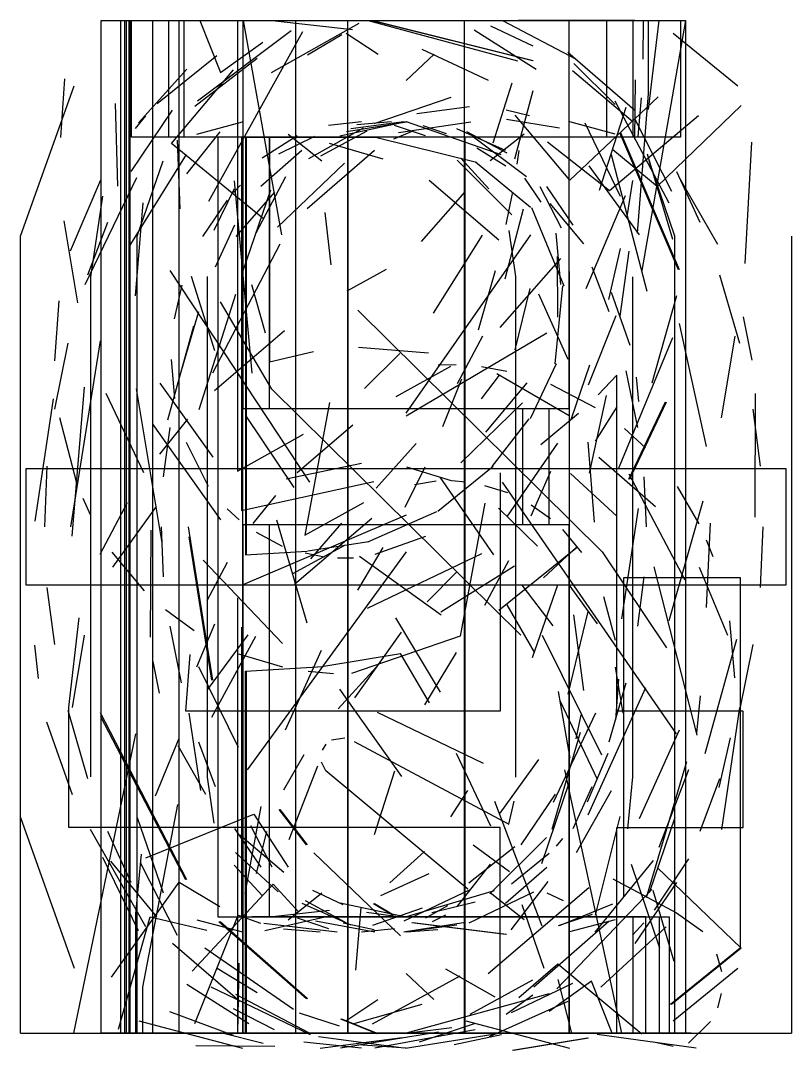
# Model space of a CAD drawing. Header units: metres. Extents: x 0 to 50.3, y 0 to 11.8.
# Drawn here: x 11.55 to 16.04, y 5.79 to 11.79 of the extents above; entities that cross this region are included whole.
import ezdxf

# ---------------------------------------------------------------- set-up
doc = ezdxf.new("R2010")
doc.units = ezdxf.units.M

msp = doc.modelspace()

# ---------------------------------------------------------------- linework, layer by layer
at = {"layer": 'MCD_Layer_0'}
for p, q in [((12.018676, 5.895586), (12.018676, 11.794952)), ((12.018676, 11.794952), (13.013306, 11.794952)), ((12.132533, 5.895586), (12.132533, 11.794952)), ((12.132533, 11.794952), (12.810964, 11.794952)), ((12.156132, 5.895586), (12.156132, 11.794952)), ((12.156132, 11.794952), (13.571981, 11.794952)), ((12.164981, 5.895586), (12.164981, 11.794952)), ((12.164981, 11.794952), (12.843407, 11.794952)), ((12.164983, 11.794952), (12.593276, 11.794952)), ((12.165572, 11.794952), (12.843998, 11.794952)), ((12.180909, 5.895586), (12.180909, 11.794952)), ((12.180909, 11.794952), (13.596755, 11.794952)), ((12.186268, 5.895586), (12.186268, 11.794952)), ((12.186268, 11.794952), (13.602114, 11.794952)), ((12.194482, 11.116521), (12.194482, 11.794952)), ((12.194482, 11.794952), (15.391932, 11.794952)), ((12.318365, 5.895586), (12.318365, 11.794952)), ((12.318365, 11.794952), (14.961281, 11.794952)), ((12.412199, 11.116523), (12.412199, 11.794949)), ((12.412199, 11.794949), (15.17369, 11.794949)), ((12.471453, 5.895586), (12.471453, 11.794952)), ((12.471453, 11.794952), (13.149881, 11.794952)), ((12.471749, 5.895586), (12.471749, 11.794952)), ((12.471749, 11.794952), (15.114665, 11.794952)), ((12.50095, 11.116521), (12.50095, 11.794952)), ((12.50095, 11.794952), (15.20286, 11.794952)), ((12.593276, 11.794952), (12.712442, 11.492309)), ((12.810964, 11.794952), (12.810964, 9.170327)), ((12.843407, 11.794952), (12.843407, 9.535498)), ((12.843998, 11.794952), (13.067584, 10.546644)), ((13.01035, 11.493158), (13.521237, 11.779272)), ((13.013306, 11.794952), (13.48231, 11.743637)), ((13.149881, 11.794952), (13.149881, 6.574006)), ((13.453994, 5.895586), (13.453994, 11.794952)), ((13.453994, 11.794952), (14.13242, 11.794952)), ((13.571981, 11.794952), (14.442138, 11.561346)), ((13.596755, 11.794952), (14.529452, 11.561926)), ((13.602114, 11.794952), (14.534805, 11.561926)), ((14.13242, 11.794952), (14.13242, 5.895586)), ((14.285201, 11.764071), (14.531207, 11.647262)), ((14.354828, 11.794952), (14.783712, 11.569594)), ((15.126468, 11.794949), (14.448039, 11.794949)), ((14.586087, 11.794952), (15.265683, 11.794952)), ((14.742415, 11.794952), (15.421432, 11.794952)), ((14.743001, 9.535498), (14.743001, 11.794952)), ((14.743001, 11.794952), (15.421432, 11.794952)), ((14.961281, 11.794952), (14.961281, 11.116532)), ((15.114665, 11.794952), (15.114665, 11.116532)), ((15.421432, 11.794952), (15.16717, 10.338986)), ((15.17369, 11.794949), (15.172508, 11.569603)), ((15.20286, 11.794952), (15.20286, 11.369604)), ((15.265683, 11.794952), (15.203154, 11.276993)), ((15.391932, 11.794952), (15.391932, 11.116521)), ((15.421432, 11.794952), (15.421432, 5.895586)), ((12.578031, 11.327774), (13.124902, 11.737786)), ((12.644599, 10.741925), (13.192651, 11.731833)), ((13.219693, 11.594619), (13.41909, 11.7132)), ((13.443952, 11.722381), (13.630374, 11.599682)), ((14.190796, 11.740908), (14.551247, 11.512017)), ((15.349447, 11.722381), (15.726416, 11.41562)), ((12.712442, 11.492309), (12.960217, 11.668697)), ((12.344318, 11.311582), (12.691194, 11.591806)), ((13.793196, 11.446884), (13.956608, 11.599682)), ((13.885235, 11.628004), (14.271645, 11.448667)), ((14.734815, 11.611534), (15.125951, 11.272315)), ((12.925995, 11.574317), (12.563184, 11.294094)), ((14.769859, 11.54482), (15.012323, 11.305301)), ((12.234562, 11.199944), (12.517146, 11.512017)), ((12.426629, 11.078176), (12.788851, 11.508835)), ((14.762461, 11.503904), (15.115835, 11.20539)), ((11.548485, 10.538385), (11.860563, 11.41562)), ((11.783221, 11.113623), (11.80682, 11.456375)), ((14.299967, 11.083487), (14.412055, 11.43155)), ((15.126983, 11.104773), (15.129937, 11.449894)), ((14.054549, 11.346014), (13.605605, 11.193221)), ((14.427392, 10.989698), (14.532988, 11.387315)), ((15.260965, 11.350734), (14.747124, 10.86463)), ((15.20286, 11.369604), (15.140327, 10.557261)), ((15.163068, 11.344239), (15.144192, 11.119477)), ((12.115269, 10.829613), (12.100518, 11.312173)), ((13.855738, 11.253974), (14.163096, 11.293497)), ((14.919397, 10.807393), (15.075732, 11.290555)), ((15.008579, 11.327774), (15.3236, 10.733115)), ((15.74521, 11.299655), (15.256152, 10.828882)), ((12.192195, 10.91659), (12.434065, 11.272315)), ((12.216888, 11.165873), (12.27824, 11.240199)), ((14.377241, 11.274627), (14.511749, 11.242767)), ((14.747124, 10.86463), (14.428559, 11.244548)), ((15.497519, 11.240666), (14.978969, 10.802935)), ((15.123516, 11.225076), (15.340024, 10.802091)), ((12.574974, 11.13422), (12.840445, 11.205019)), ((13.544559, 11.168441), (13.225994, 10.989689)), ((13.534194, 11.205255), (13.342463, 11.184607)), ((13.793302, 11.205064), (13.406892, 11.120706)), ((13.445736, 11.149557), (13.795568, 11.205019)), ((13.780306, 11.205061), (13.471767, 11.164362)), ((13.708253, 11.205981), (13.507081, 11.188287)), ((13.907039, 11.124431), (13.725925, 11.184607)), ((14.171341, 11.202318), (13.749543, 11.140375)), ((14.347465, 11.013285), (13.797052, 11.20501)), ((14.028579, 11.135784), (13.893491, 11.181209)), ((14.373193, 11.037522), (14.088846, 11.164362)), ((14.688042, 11.168691), (14.379506, 11.21824)), ((15.012003, 11.13422), (14.746534, 11.205019)), ((14.834419, 11.199944), (15.041481, 10.772239)), ((13.456945, 11.116521), (12.194482, 11.116521)), ((14.461046, 11.116523), (12.412199, 11.116523)), ((14.523838, 11.116521), (12.50095, 11.116521)), ((12.517075, 10.902032), (12.709985, 11.146862)), ((12.99856, 11.116532), (12.697101, 11.116532)), ((12.697101, 11.116532), (12.697101, 6.574017)), ((13.58496, 11.116532), (12.83456, 11.116532)), ((12.83456, 11.116532), (12.83456, 8.939663)), ((13.61032, 11.116521), (12.85934, 11.116521)), ((12.85934, 11.116521), (12.85934, 8.682445)), ((12.864694, 8.682445), (12.864694, 11.116521)), ((12.864694, 11.116521), (13.615682, 11.116521)), ((13.159584, 11.12384), (12.954877, 10.993467)), ((14.961281, 11.116532), (12.996791, 11.116532)), ((12.996791, 11.116532), (12.996791, 9.535498)), ((14.900896, 11.116557), (12.998355, 11.116557)), ((12.998355, 11.116557), (12.998355, 9.807494)), ((13.2599, 11.119266), (13.049879, 11.016033)), ((13.10592, 11.13422), (13.302959, 10.977303)), ((15.114665, 11.116532), (13.150175, 11.116532)), ((13.150175, 11.116532), (13.150175, 9.535498)), ((13.297066, 11.006793), (13.56667, 11.153093)), ((13.456945, 5.895586), (13.456945, 11.116521)), ((13.615682, 11.116521), (14.203848, 10.969635)), ((13.833819, 11.151582), (13.719958, 11.104976)), ((15.391932, 11.116521), (14.13537, 11.116521)), ((14.13537, 11.116521), (14.13537, 5.895586)), ((14.1454, 11.149557), (14.379605, 11.024501)), ((14.49592, 10.884141), (14.179127, 11.120706)), ((14.481059, 11.13422), (14.284023, 10.977303)), ((15.037379, 11.142485), (15.378955, 10.344297)), ((15.042741, 11.142485), (15.384311, 10.344297)), ((12.963473, 10.639854), (12.426629, 11.078176)), ((12.461062, 11.097696), (12.475811, 10.698306)), ((13.65988, 10.987926), (13.347802, 11.078185)), ((14.374285, 10.947592), (14.206149, 11.051421)), ((14.978969, 10.802935), (14.617927, 11.086691)), ((15.256152, 10.828882), (14.998348, 11.042442)), ((15.805412, 11.085892), (15.767658, 10.379151)), ((12.180307, 10.47611), (12.514209, 11.014722)), ((13.186828, 11.037522), (12.946724, 10.827506)), ((13.609051, 11.038903), (13.217924, 10.697328)), ((14.409102, 10.662868), (14.091124, 10.980842)), ((14.275153, 10.815306), (14.11351, 10.993467)), ((14.440995, 10.95901), (14.451611, 11.037472)), ((14.989009, 11.015651), (15.195486, 10.21865)), ((15.198152, 11.019187), (15.346225, 10.521279)), ((12.226911, 10.538385), (12.377934, 10.977303)), ((13.435692, 10.964572), (13.043982, 10.591141)), ((14.51883, 10.705339), (14.198492, 10.969635)), ((14.858043, 10.948397), (15.150649, 10.546065)), ((15.359475, 10.538385), (15.209042, 10.977303)), ((11.839327, 10.452638), (12.015131, 10.867364)), ((12.223974, 10.878186), (11.922515, 10.255802)), ((12.793105, 10.862053), (12.895162, 9.739989)), ((13.09069, 10.884141), (12.917835, 10.556141)), ((14.334176, 10.516567), (13.927712, 10.863443)), ((14.581079, 10.737191), (14.486097, 10.87642)), ((15.112928, 10.86344), (15.080477, 10.665222)), ((15.367827, 10.91659), (15.504102, 10.619848)), ((15.384846, 10.88152), (15.607256, 10.492161)), ((12.793231, 10.815306), (12.674656, 10.571652)), ((12.82865, 10.836691), (12.789121, 10.793623)), ((12.843409, 10.333675), (13.005051, 10.807987)), ((14.573106, 10.828049), (14.696992, 10.587349)), ((14.76609, 10.60333), (14.613882, 10.827506)), ((11.956701, 10.302056), (12.026904, 10.772239)), ((12.751961, 10.748789), (12.607427, 10.537001)), ((12.803288, 10.537792), (13.029234, 10.794419)), ((13.884062, 10.507715), (14.138327, 10.797368)), ((14.376689, 10.606818), (14.412673, 10.786751)), ((15.070418, 10.77319), (14.840936, 10.232805)), ((12.217585, 10.19156), (12.263005, 10.733115)), ((14.371639, 10.289432), (14.476644, 10.697665)), ((14.524186, 10.705339), (14.712378, 10.250493)), ((14.828539, 10.493343), (14.632088, 10.729908)), ((11.88233, 10.149669), (11.801509, 10.628695)), ((13.320071, 10.677614), (13.35547, 10.372028)), ((11.940884, 10.314262), (12.05592, 10.619848)), ((12.794522, 10.60333), (12.68244, 10.358506)), ((14.433257, 10.304414), (14.393143, 10.571652)), ((11.548485, 5.895586), (11.548485, 10.538385)), ((12.226911, 5.895586), (12.226911, 10.538385)), ((13.453983, 10.538385), (13.453983, 5.895586)), ((13.793204, 9.507171), (14.519418, 10.546644)), ((13.954262, 10.091225), (14.238609, 10.544293)), ((14.132409, 10.538385), (14.132409, 5.895586)), ((14.694138, 10.257037), (14.668776, 10.556141)), ((15.359475, 5.895586), (15.359475, 10.538385)), ((16.037904, 10.538385), (16.037904, 5.895586)), ((13.058641, 10.492617), (12.665741, 9.73986)), ((15.040954, 10.467595), (14.971933, 10.170859)), ((15.039678, 10.07298), (15.093359, 10.452306)), ((14.341262, 10.006853), (14.694636, 10.409191)), ((14.676649, 10.066439), (14.67547, 10.419813)), ((13.232768, 9.104845), (12.419837, 10.338986)), ((12.843409, 5.895586), (12.843409, 10.333675)), ((13.451051, 10.219817), (13.678764, 10.347248)), ((14.21504, 9.992693), (14.314149, 10.338989)), ((14.743005, 10.333675), (14.743005, 5.895586)), ((14.976696, 10.097754), (14.878178, 10.358506)), ((15.421431, 10.333675), (15.421431, 5.895586)), ((11.956701, 7.388948), (11.956701, 10.302056)), ((12.542474, 10.306), (12.67757, 9.872399)), ((12.635133, 10.304414), (12.635133, 7.385995)), ((14.433257, 7.385995), (14.433257, 10.304414)), ((15.111688, 10.302056), (15.111688, 7.388948)), ((15.619138, 10.314262), (15.735356, 9.914878)), ((12.488261, 10.25442), (12.442831, 10.057969)), ((12.892472, 10.257037), (12.972115, 9.976228)), ((14.428571, 9.876489), (14.51706, 10.233396)), ((14.737695, 9.820442), (14.566021, 10.200956)), ((14.661597, 9.794472), (14.707016, 10.250493)), ((15.098732, 9.902223), (14.990182, 10.210177)), ((11.747296, 9.813145), (11.77267, 10.16298)), ((12.799738, 10.199431), (12.586183, 9.526311)), ((13.012718, 9.646996), (12.712443, 10.155525)), ((15.369025, 10.19156), (15.225667, 9.681855)), ((12.583921, 10.097754), (12.484216, 9.753821)), ((13.512392, 10.107147), (14.935913, 8.698968)), ((15.015253, 10.075292), (14.854795, 9.671767)), ((15.383673, 10.029282), (15.541777, 9.314275)), ((15.756504, 10.068586), (15.806649, 9.816099)), ((12.405085, 9.468826), (12.557285, 10.016288)), ((12.677637, 9.6405), (13.085289, 9.988563)), ((13.793302, 9.493072), (14.613905, 9.976228)), ((11.74738, 9.530826), (11.824666, 9.914878)), ((11.84101, 8.84492), (12.013859, 9.929239)), ((14.093185, 9.680032), (14.240079, 9.957887)), ((15.344456, 9.946683), (15.029432, 9.182122)), ((15.708072, 9.95558), (15.628432, 9.480678)), ((12.998355, 9.807494), (13.254386, 9.867074)), ((13.516907, 9.891851), (13.924556, 9.858815)), ((13.550743, 9.650535), (13.757805, 9.855841)), ((12.425722, 9.820228), (12.445784, 9.593694)), ((13.735986, 9.603931), (14.054554, 9.782086)), ((14.085222, 9.789164), (13.979624, 9.787982)), ((14.667541, 9.794472), (14.516517, 9.475322)), ((14.862202, 9.787397), (14.755425, 9.474734)), ((14.232122, 9.591545), (14.33713, 9.729586)), ((14.381373, 9.750816), (14.233889, 9.776775)), ((14.321579, 9.739058), (14.743386, 9.494824)), ((15.020278, 9.728999), (14.91232, 9.614547)), ((15.020278, 7.771583), (15.020278, 9.728999)), ((15.143059, 9.424048), (15.07639, 9.753821)), ((12.669472, 9.251792), (12.360938, 9.681855)), ((14.008564, 9.429894), (14.118289, 9.708351)), ((14.496413, 9.684162), (14.256899, 9.396866)), ((14.897566, 9.538443), (14.637405, 9.674718)), ((15.150053, 9.576585), (15.135307, 9.718171)), ((11.849359, 8.791253), (11.920737, 9.658456)), ((12.266974, 9.160937), (12.046927, 9.622854)), ((12.373658, 8.752433), (12.222626, 9.649736)), ((14.461601, 8.213455), (13.012718, 9.646996)), ((14.862695, 9.157983), (14.961801, 9.609869)), ((15.827303, 9.62201), (15.82494, 8.901102)), ((11.737864, 9.590355), (11.631087, 8.877717)), ((13.347802, 9.570298), (13.204446, 8.796302)), ((14.112666, 9.218702), (14.471351, 9.567947)), ((15.020276, 9.544939), (14.895206, 9.344364)), ((15.30226, 9.570886), (15.089297, 9.121357)), ((15.307622, 9.570886), (15.094656, 9.121357)), ((11.874727, 9.10817), (11.776794, 9.481015)), ((12.843407, 9.535498), (14.743001, 9.535498)), ((12.858088, 9.494248), (13.140667, 9.074216)), ((12.996791, 9.535498), (14.471633, 9.535498)), ((13.150175, 9.535498), (14.625011, 9.535498)), ((14.471633, 9.535498), (14.471633, 8.857067)), ((14.798462, 9.505407), (14.578418, 9.322526)), ((14.625011, 9.535498), (14.625011, 8.857067)), ((15.812641, 9.530826), (15.856885, 9.19869)), ((12.714593, 8.885425), (12.319926, 9.44114)), ((12.358484, 9.269433), (12.522487, 9.473552)), ((12.417553, 9.424048), (12.379205, 9.136162)), ((13.159033, 9.162065), (13.483497, 9.439335)), ((14.295835, 9.19687), (14.510571, 9.475322)), ((12.810964, 9.170327), (13.196193, 9.38625)), ((15.187224, 9.306593), (15.06511, 9.417505)), ((12.512448, 9.338839), (12.641645, 9.082211)), ((13.619467, 9.071218), (13.851902, 9.331373)), ((14.676043, 9.33314), (14.381665, 8.907797)), ((14.891667, 8.872409), (14.85332, 9.338467)), ((14.917133, 9.251792), (15.245724, 8.964491)), ((11.580956, 8.506112), (11.580956, 9.184538)), ((11.580956, 9.184538), (16.00548, 9.184538)), ((11.688982, 8.845317), (11.703728, 9.19869)), ((13.534607, 9.214016), (13.095107, 9.123166)), ((13.788516, 8.959717), (13.90474, 9.195101)), ((14.057289, 9.114316), (13.7989, 9.192187)), ((14.301781, 9.19687), (13.979084, 8.934937)), ((16.00548, 9.184538), (16.00548, 8.506112)), ((13.990837, 9.134337), (14.302909, 8.683041)), ((14.341853, 9.160889), (14.341853, 7.771583)), ((14.634492, 9.16737), (14.51945, 8.907806)), ((14.751853, 9.156171), (15.021455, 8.908399)), ((15.090858, 9.153839), (15.417679, 8.537359)), ((15.193205, 8.845317), (15.180816, 9.136162)), ((12.83456, 8.939663), (13.606199, 9.109565)), ((13.84217, 9.093038), (13.968417, 9.113101)), ((14.061039, 9.114868), (14.140088, 9.107199)), ((14.249816, 9.085376), (14.384912, 9.045251)), ((14.353645, 9.104845), (15.36716, 7.640023)), ((15.500484, 8.862966), (15.37424, 9.08065)), ((11.956136, 8.915854), (11.913068, 9.010833)), ((12.902998, 8.864738), (13.034553, 9.028744)), ((12.011603, 8.685986), (12.170295, 8.986852)), ((12.086025, 8.611117), (12.340875, 8.964491)), ((12.75137, 8.949481), (12.822163, 8.885765)), ((13.204446, 8.796302), (13.54838, 8.988033)), ((14.252165, 8.982517), (14.108813, 8.208518)), ((14.558733, 8.733217), (14.332199, 8.955031)), ((14.522368, 8.972697), (14.634454, 8.893054)), ((15.050944, 8.309987), (15.147695, 8.953019)), ((15.521655, 8.995164), (15.323431, 8.297857)), ((13.793302, 8.914346), (12.842327, 8.507882)), ((13.038514, 8.886947), (13.215493, 8.285801)), ((13.143403, 8.511367), (13.594114, 8.896002)), ((13.570206, 8.757952), (13.973725, 8.934937)), ((12.305974, 8.202234), (12.308334, 8.825209)), ((12.367408, 8.845317), (12.379205, 8.554482)), ((12.523565, 8.84492), (12.665741, 7.951173)), ((14.743001, 8.857067), (12.843407, 8.857067)), ((12.843407, 8.857067), (12.843407, 5.895586)), ((14.471633, 8.857067), (12.996791, 8.857067)), ((12.996791, 8.857067), (12.996791, 6.574017)), ((14.625011, 8.857067), (13.150175, 8.857067)), ((13.150175, 8.857067), (13.150175, 5.895586)), ((13.238958, 8.65944), (13.418889, 8.867098)), ((14.70525, 8.829339), (14.814981, 8.696603)), ((14.743001, 5.895586), (14.743001, 8.857067)), ((15.565375, 8.866513), (15.541777, 8.376279)), ((15.871636, 8.845317), (15.856885, 8.491949)), ((12.527779, 8.787709), (12.659924, 7.951179)), ((12.920681, 8.813797), (13.071117, 8.733563)), ((13.613859, 8.685781), (13.908237, 8.790792)), ((15.581899, 8.670647), (15.543546, 8.767986)), ((12.85934, 8.682445), (13.216838, 8.703683)), ((13.43983, 8.738492), (13.131887, 8.571549)), ((13.576156, 8.757952), (13.222194, 8.703683)), ((13.511843, 8.477149), (13.661097, 8.724334)), ((14.791427, 8.72787), (14.334227, 8.357387)), ((14.786068, 8.72787), (14.593752, 8.547351)), ((12.269396, 8.472221), (12.082385, 8.698164)), ((13.074594, 8.165116), (12.610904, 8.650635)), ((13.793204, 8.699554), (12.868187, 7.430598)), ((13.206801, 8.693444), (13.315941, 8.67162)), ((13.394993, 8.663949), (13.4882, 8.665718)), ((13.521768, 8.675418), (13.997847, 8.33266)), ((14.233301, 8.687171), (13.566082, 8.369196)), ((14.390844, 8.647054), (14.25044, 8.388069)), ((14.935913, 8.698968), (15.309929, 8.139714)), ((12.634575, 8.416976), (12.753153, 8.639973)), ((14.087286, 8.580382), (13.917387, 8.407532)), ((14.425926, 8.616966), (13.995269, 8.349131)), ((15.236781, 8.612254), (15.488095, 7.631185)), ((15.50058, 8.611117), (15.665767, 8.214679)), ((15.060975, 6.69284), (15.060975, 8.550553)), ((15.060975, 8.550553), (15.739395, 8.550553)), ((15.143059, 8.266003), (15.180816, 8.554482)), ((15.739395, 8.550553), (15.739395, 6.391389)), ((16.00548, 8.506112), (11.580956, 8.506112)), ((11.74738, 8.159813), (11.703728, 8.491949)), ((14.650975, 8.269496), (14.469275, 8.505471)), ((14.529966, 8.084888), (14.677451, 8.507282)), ((14.908874, 8.279573), (14.743693, 8.507882)), ((12.810964, 8.432321), (12.810964, 5.895586)), ((14.943581, 8.439978), (15.010835, 8.185125)), ((12.559054, 8.240376), (12.391515, 8.361311)), ((14.381379, 8.390423), (14.540068, 8.114931)), ((14.737695, 7.870107), (14.85332, 8.351502)), ((11.828722, 7.794591), (11.888896, 8.316094)), ((13.9932, 7.882496), (13.733027, 8.314921)), ((14.828925, 7.891964), (14.771111, 8.332646)), ((15.709318, 7.965669), (15.679821, 8.297801)), ((12.417553, 8.266003), (12.484216, 7.936818)), ((12.677146, 8.278982), (12.57272, 8.027671)), ((12.83456, 8.261237), (12.83456, 6.574017)), ((13.765773, 8.232325), (13.493811, 7.850044)), ((11.851238, 7.792287), (11.920844, 8.214679)), ((12.636648, 7.896648), (12.874392, 8.216395)), ((12.662592, 7.736184), (12.918033, 8.208138)), ((14.108813, 8.208518), (13.476402, 7.990834)), ((14.585496, 8.21345), (14.931196, 7.517324)), ((15.718748, 8.188461), (15.5341, 7.523012)), ((11.629314, 8.156809), (11.649965, 7.962721)), ((12.51128, 7.771583), (12.536645, 8.101356)), ((13.075241, 8.028), (12.819215, 8.104101)), ((13.090624, 7.661855), (13.301237, 8.126136)), ((13.760215, 8.105485), (13.315407, 8.03175)), ((13.76017, 8.106667), (13.927715, 7.819962)), ((14.084667, 8.113156), (13.900605, 7.80757)), ((15.812641, 8.159813), (15.735356, 7.775763)), ((12.357888, 7.875998), (12.32131, 8.060648)), ((12.818467, 7.558996), (12.587218, 8.029769)), ((12.85934, 8.004019), (13.310039, 8.03175)), ((12.85934, 5.895586), (12.85934, 8.004019)), ((12.864694, 5.895586), (12.864694, 8.004019)), ((13.371392, 7.989653), (13.222728, 8.002041)), ((13.62066, 8.029387), (13.398256, 7.785151)), ((15.057538, 7.759839), (15.013885, 8.027671)), ((14.976696, 7.592885), (15.07639, 7.936818)), ((15.030892, 7.958588), (15.013784, 7.720845)), ((13.405452, 7.899391), (13.767681, 7.391458)), ((14.749487, 7.497858), (14.680467, 7.88604)), ((15.187747, 7.906727), (14.852664, 7.164586)), ((15.506763, 7.861285), (15.484346, 7.643011)), ((14.689907, 7.833532), (14.905825, 7.375142)), ((11.940884, 7.376377), (11.824666, 7.775763)), ((11.828722, 7.093157), (11.828722, 7.794591)), ((12.517075, 6.789001), (12.013859, 7.761805)), ((14.341853, 7.771583), (12.51128, 7.771583)), ((12.528476, 7.759839), (12.595731, 7.308538)), ((14.244438, 7.466633), (13.627367, 7.763364)), ((14.652736, 7.241022), (14.899332, 7.762528)), ((14.7835, 7.609974), (14.814176, 7.750379)), ((15.757702, 7.771583), (15.020278, 7.771583)), ((15.735378, 7.792287), (15.630368, 7.082004)), ((15.757702, 7.093157), (15.757702, 7.771583)), ((11.70011, 7.710225), (11.849362, 7.286652)), ((12.511261, 6.789006), (12.015716, 7.7388)), ((11.858214, 5.895586), (12.219256, 7.640023)), ((14.643894, 7.083137), (14.81026, 7.65006)), ((15.383673, 7.661267), (15.150649, 7.14449)), ((12.3346, 7.277214), (12.471466, 7.613479)), ((12.628078, 7.285471), (12.466438, 7.568642)), ((12.583921, 7.592885), (12.68244, 7.332133)), ((13.305887, 7.543513), (13.327717, 7.578316)), ((13.359577, 7.60369), (13.436851, 7.615488)), ((13.490541, 7.595425), (14.391377, 7.113451)), ((15.617293, 7.326181), (15.683956, 7.615837)), ((13.198266, 7.51614), (13.0791, 7.312023)), ((14.084637, 7.52735), (14.284627, 7.103178)), ((14.968359, 7.524399), (14.848602, 7.241815)), ((13.277893, 7.450655), (13.110352, 7.021183)), ((13.32595, 7.423757), (13.300582, 7.474487)), ((14.342436, 7.176345), (14.566021, 7.489008)), ((15.427334, 7.476619), (15.192535, 6.684333)), ((12.635133, 7.385995), (12.674656, 7.119347)), ((14.154221, 6.733528), (13.32595, 7.423757)), ((13.725398, 7.42116), (13.608589, 7.050093)), ((15.049771, 5.895586), (14.718226, 7.430598)), ((15.111688, 7.388948), (15.083372, 7.08572)), ((15.437739, 7.428863), (15.266656, 6.976973)), ((14.743181, 7.357088), (14.581538, 6.882191)), ((14.76609, 7.087309), (14.878178, 7.332133)), ((15.619138, 7.376377), (15.504102, 7.070788)), ((14.053888, 7.155151), (14.152409, 7.30912)), ((14.463756, 6.992904), (14.663153, 7.28728)), ((14.786175, 6.947496), (14.99088, 7.308538)), ((12.259667, 6.164011), (12.464372, 7.228251)), ((12.857007, 6.70852), (12.95022, 7.215865)), ((14.586087, 6.519157), (14.309987, 7.244189)), ((14.391377, 7.113451), (14.422641, 7.247959)), ((11.548639, 7.152203), (11.860126, 6.274378)), ((12.227067, 7.152203), (12.378089, 6.712705)), ((12.27766, 6.91736), (12.907117, 7.170443)), ((12.907117, 7.170443), (13.107698, 6.863085)), ((13.052236, 7.197836), (13.212106, 6.993126)), ((13.058641, 7.197831), (13.217924, 6.99312)), ((15.037858, 7.158313), (14.895096, 6.583711)), ((15.35963, 7.152203), (15.208605, 6.712705)), ((14.341853, 7.093157), (11.828722, 7.093157)), ((12.278341, 6.514482), (11.956243, 7.082004)), ((12.794522, 7.087309), (12.946724, 6.863133)), ((13.012893, 6.862134), (12.889603, 7.103414)), ((14.341853, 5.895586), (14.341853, 7.093157)), ((15.020278, 5.895586), (15.020278, 7.093157)), ((15.020278, 7.093157), (15.757702, 7.093157)), ((12.192195, 6.774052), (12.05592, 7.070788)), ((13.08233, 6.831222), (12.824529, 7.048908)), ((12.980579, 7.069559), (12.920996, 6.824737)), ((14.281668, 6.707338), (14.612037, 7.034759)), ((14.704659, 7.03003), (14.66749, 6.985196)), ((14.159549, 6.772021), (14.427383, 6.983812)), ((14.184765, 6.992063), (14.395371, 6.836918)), ((12.234562, 6.491066), (12.026904, 6.918772)), ((12.218973, 6.589942), (12.252009, 6.937414)), ((12.800441, 6.947496), (13.048213, 6.71919)), ((13.760598, 6.462306), (13.256204, 6.946053)), ((13.699926, 6.770513), (13.901095, 6.953389)), ((14.627376, 6.942131), (14.406741, 6.762789)), ((15.232649, 6.900628), (14.893431, 6.484723)), ((15.239732, 6.612947), (15.441489, 6.911452)), ((12.071769, 6.897294), (12.340782, 6.573418)), ((12.463079, 6.465113), (12.245974, 6.888093)), ((12.793231, 6.875113), (12.954877, 6.696952)), ((14.093965, 6.634447), (14.285106, 6.879862)), ((14.373193, 6.653117), (14.613882, 6.863133)), ((15.105224, 6.880779), (15.26923, 6.392306)), ((15.256152, 6.861566), (15.74521, 6.391383)), ((13.64631, 6.697313), (13.927712, 6.826515)), ((14.997232, 6.793698), (15.369486, 6.597253)), ((12.07805, 6.222447), (12.472719, 6.774626)), ((12.472719, 6.774626), (12.7081, 6.63245)), ((12.548331, 6.255705), (13.019683, 6.763048)), ((13.019683, 6.763048), (13.168932, 6.600229)), ((13.427442, 6.643032), (13.249871, 6.727395)), ((13.78297, 6.550449), (14.163478, 6.729792)), ((13.790256, 6.574017), (14.308814, 6.725634)), ((14.858043, 6.742152), (14.271645, 6.241882)), ((14.619047, 6.778767), (14.403129, 6.496782)), ((15.224984, 6.733297), (14.672213, 6.152804)), ((15.367827, 6.774052), (15.125951, 6.418321)), ((15.231476, 6.727992), (15.35359, 6.314447)), ((13.106072, 6.556368), (13.30311, 6.712705)), ((13.440598, 6.540621), (13.206981, 6.665688)), ((14.160246, 6.537493), (14.538397, 6.71919)), ((14.480624, 6.556368), (14.283584, 6.712705)), ((14.614242, 6.712435), (14.708631, 6.668192)), ((12.99856, 6.574017), (13.347802, 6.611779)), ((13.186828, 6.653117), (13.471767, 6.52628)), ((13.409154, 6.654245), (13.793207, 6.574023)), ((13.530719, 6.628286), (13.498279, 6.262527)), ((13.600879, 6.524249), (13.889947, 6.625721)), ((13.603237, 6.65155), (13.714144, 6.585472)), ((13.609051, 6.651544), (13.719958, 6.585466)), ((13.908806, 6.567165), (14.037412, 6.63973)), ((14.196132, 6.65955), (13.943052, 6.595838)), ((14.468684, 6.64598), (14.596109, 6.273146)), ((14.688042, 6.521756), (14.998348, 6.648006)), ((12.118308, 5.919238), (12.303549, 6.572875)), ((12.218973, 5.895586), (12.218973, 6.589942)), ((12.303549, 6.572875), (12.632733, 6.496192)), ((12.563184, 5.95201), (12.81508, 6.582062)), ((12.575128, 6.556368), (12.840601, 6.485575)), ((12.697101, 6.574017), (12.99856, 6.574017)), ((13.213879, 6.095823), (12.703582, 6.543591)), ((13.219693, 6.095818), (12.709985, 6.543586)), ((12.81508, 6.582062), (12.944868, 6.535459)), ((12.83456, 6.574017), (13.790256, 6.574017)), ((15.18989, 6.574014), (12.896812, 6.574014)), ((12.970768, 6.493244), (13.354815, 6.581134)), ((12.996791, 6.574017), (15.268048, 6.574017)), ((12.997085, 6.574006), (15.326747, 6.574006)), ((13.149881, 6.574006), (15.11496, 6.574006)), ((13.160175, 6.566574), (13.342463, 6.505818)), ((13.266865, 6.549499), (13.611389, 6.485778)), ((13.747779, 6.572239), (13.563131, 6.597607)), ((14.140268, 6.540621), (13.790433, 6.485761)), ((13.947654, 6.545954), (14.024348, 6.584302)), ((14.975231, 6.546911), (14.537497, 6.163454)), ((14.682228, 6.521762), (14.879264, 6.589607)), ((15.011567, 6.556368), (14.746096, 6.485575)), ((15.11496, 6.574006), (15.11496, 5.895586)), ((15.18989, 5.895586), (15.18989, 6.574014)), ((15.268048, 6.574017), (15.268048, 5.895586)), ((15.326747, 6.574006), (15.326747, 5.895586)), ((15.369486, 6.597253), (15.521104, 6.487527)), ((12.964728, 6.536291), (13.391843, 6.486146)), ((13.079376, 6.504192), (13.293527, 6.485314)), ((13.426359, 6.537493), (13.608064, 6.498555)), ((13.534194, 6.485761), (13.725925, 6.505818)), ((13.780306, 6.485572), (14.088846, 6.52628)), ((13.793302, 6.485575), (13.978546, 6.498555)), ((13.827413, 6.539456), (14.373097, 6.472208)), ((13.833819, 6.539451), (14.379506, 6.472202)), ((15.308258, 6.514482), (14.928346, 6.164065)), ((15.112302, 6.467231), (15.178374, 6.538612)), ((12.825201, 6.079108), (12.434065, 6.418321)), ((13.137786, 6.032457), (12.621003, 6.390551)), ((15.739395, 6.391389), (15.334104, 6.062202)), ((15.74521, 6.391383), (15.339924, 6.062196)), ((12.812764, 5.895586), (12.821017, 6.302643)), ((15.602513, 6.357149), (15.630829, 6.255092)), ((12.694153, 6.274912), (12.925404, 6.13156)), ((13.793346, 6.243114), (13.956169, 6.090912)), ((14.31219, 6.104808), (14.02607, 6.267627)), ((14.677491, 6.297569), (14.450366, 6.100527)), ((15.166554, 5.88992), (14.677491, 6.297569)), ((15.3496, 5.968201), (15.726569, 6.274378)), ((14.106393, 6.227175), (13.596691, 5.946963)), ((14.530622, 6.203911), (14.16486, 6.005103)), ((14.408511, 6.015342), (14.76542, 6.187011)), ((14.873559, 6.197869), (14.626372, 6.02148)), ((14.758936, 5.895586), (14.679288, 6.208846)), ((14.993316, 5.895822), (14.873559, 6.197869)), ((12.259667, 5.895586), (12.259667, 6.164011)), ((12.877594, 5.950097), (12.517146, 6.178988)), ((13.237587, 5.886201), (12.658264, 6.164065)), ((13.231173, 5.895822), (12.802877, 6.120589)), ((14.627374, 6.123897), (13.793207, 5.895586)), ((15.629647, 6.127076), (15.606642, 6.042122)), ((13.443514, 5.968201), (13.629935, 6.090912)), ((13.885235, 6.062545), (13.48231, 5.946912)), ((14.734815, 6.079108), (14.277038, 5.874401)), ((14.531691, 6.116477), (14.37595, 6.003803)), ((12.788922, 5.880874), (12.417854, 6.018915)), ((13.026761, 5.91472), (12.78902, 6.038021)), ((13.17141, 6.014752), (13.403255, 5.938057)), ((12.237094, 5.968201), (12.840601, 5.807149)), ((13.624475, 5.892294), (13.413278, 5.977839)), ((13.630287, 5.892289), (13.41909, 5.977833)), ((14.190796, 5.950097), (13.869868, 5.843314)), ((14.142589, 5.968201), (14.746096, 5.807149)), ((15.566528, 5.963667), (15.438513, 5.838003)), ((11.548485, 5.895586), (12.226911, 5.895586)), ((11.858214, 5.895586), (12.536643, 5.895586)), ((13.013306, 5.895586), (12.018676, 5.895586)), ((12.810964, 5.895586), (12.132533, 5.895586)), ((13.793207, 5.895586), (12.156132, 5.895586)), ((12.843407, 5.895586), (12.164981, 5.895586)), ((12.180909, 5.895586), (12.85934, 5.895586)), ((12.186268, 5.895586), (12.864694, 5.895586)), ((12.218973, 5.895586), (15.18989, 5.895586)), ((15.326747, 5.895586), (12.259667, 5.895586)), ((15.268048, 5.895586), (12.318365, 5.895586)), ((15.11496, 5.895586), (12.471453, 5.895586)), ((13.150175, 5.895586), (12.471749, 5.895586)), ((12.961977, 5.835792), (12.714795, 5.896559)), ((13.491195, 5.895586), (12.812764, 5.895586)), ((13.982367, 5.901521), (13.411309, 5.807723)), ((13.453983, 5.895586), (14.132409, 5.895586)), ((14.13242, 5.895586), (13.453994, 5.895586)), ((14.13537, 5.895586), (13.456945, 5.895586)), ((14.196608, 5.91472), (13.611389, 5.807352)), ((14.349102, 5.895822), (13.790433, 5.806733)), ((13.793207, 5.895586), (14.061039, 5.928031)), ((14.349023, 5.886201), (14.074111, 5.827209)), ((14.341853, 5.895586), (15.020278, 5.895586)), ((14.70584, 5.895586), (15.405505, 5.895586)), ((15.421432, 5.895586), (14.743001, 5.895586)), ((14.743005, 5.895586), (15.421431, 5.895586)), ((15.45388, 5.895586), (14.758936, 5.895586)), ((15.483218, 5.80747), (14.906258, 5.887704)), ((15.421606, 5.895822), (14.993316, 5.895822)), ((15.049771, 5.895586), (15.728199, 5.895586)), ((15.359475, 5.895586), (16.037904, 5.895586)), ((13.029763, 5.817169), (12.56843, 5.820714)), ((13.534194, 5.807324), (13.198519, 5.843314)), ((13.780306, 5.807149), (13.283574, 5.874401)), ((13.771366, 5.867649), (13.293527, 5.806888)), ((13.793302, 5.807152), (13.512494, 5.827209)), ((14.850363, 5.865745), (14.413808, 5.794958)), ((14.856763, 5.865739), (14.419625, 5.794952)), ((15.348839, 5.817946), (15.23675, 5.842132))]:
    msp.add_line(p, q, dxfattribs=at)

doc.saveas('drawing.dxf')
